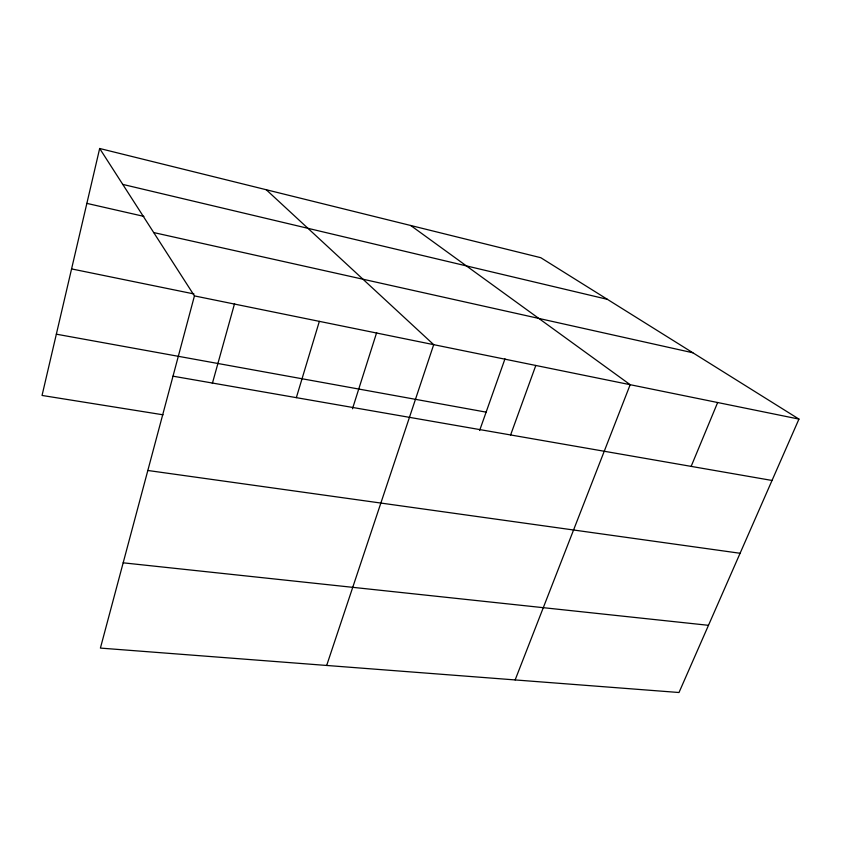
<?xml version="1.0" encoding="UTF-8"?>
<svg xmlns="http://www.w3.org/2000/svg" width="841" height="841" viewBox="0 0 841 841"><rect width="100%" height="100%" fill="white"/><g stroke="black" fill="none" stroke-linecap="round" stroke-linejoin="round"><path stroke-width="1.26" d="M99.669 148.489L194.439 295.906L100.405 648.085L679.002 692.511L798.95 419.091L540.763 257.693L99.669 148.489L42.05 395.449L163.049 414.802M212.342 383.496L234.576 303.559M296.337 397.646L319.349 321.357M352.474 408.789L376.663 332.594M326.676 665.452L433.704 344.663L266.219 189.719M479.622 430.508L504.989 358.823M510.613 434.955L535.812 365.467M515.144 679.927L630.172 384.694L410.681 225.483M691.144 466.387L717.646 402.524M123.164 562.818L708.479 625.315M147.816 470.476L740.08 553.273M173.004 376.179L772.027 480.463M56.347 334.182L486.119 412.143M71.569 268.91L193.966 293.94M194.439 295.906L798.95 419.091M153.724 232.568L692.847 352.768M86.865 203.385L143.906 216.389M122.754 184.4L607.381 299.333"/></g></svg>
